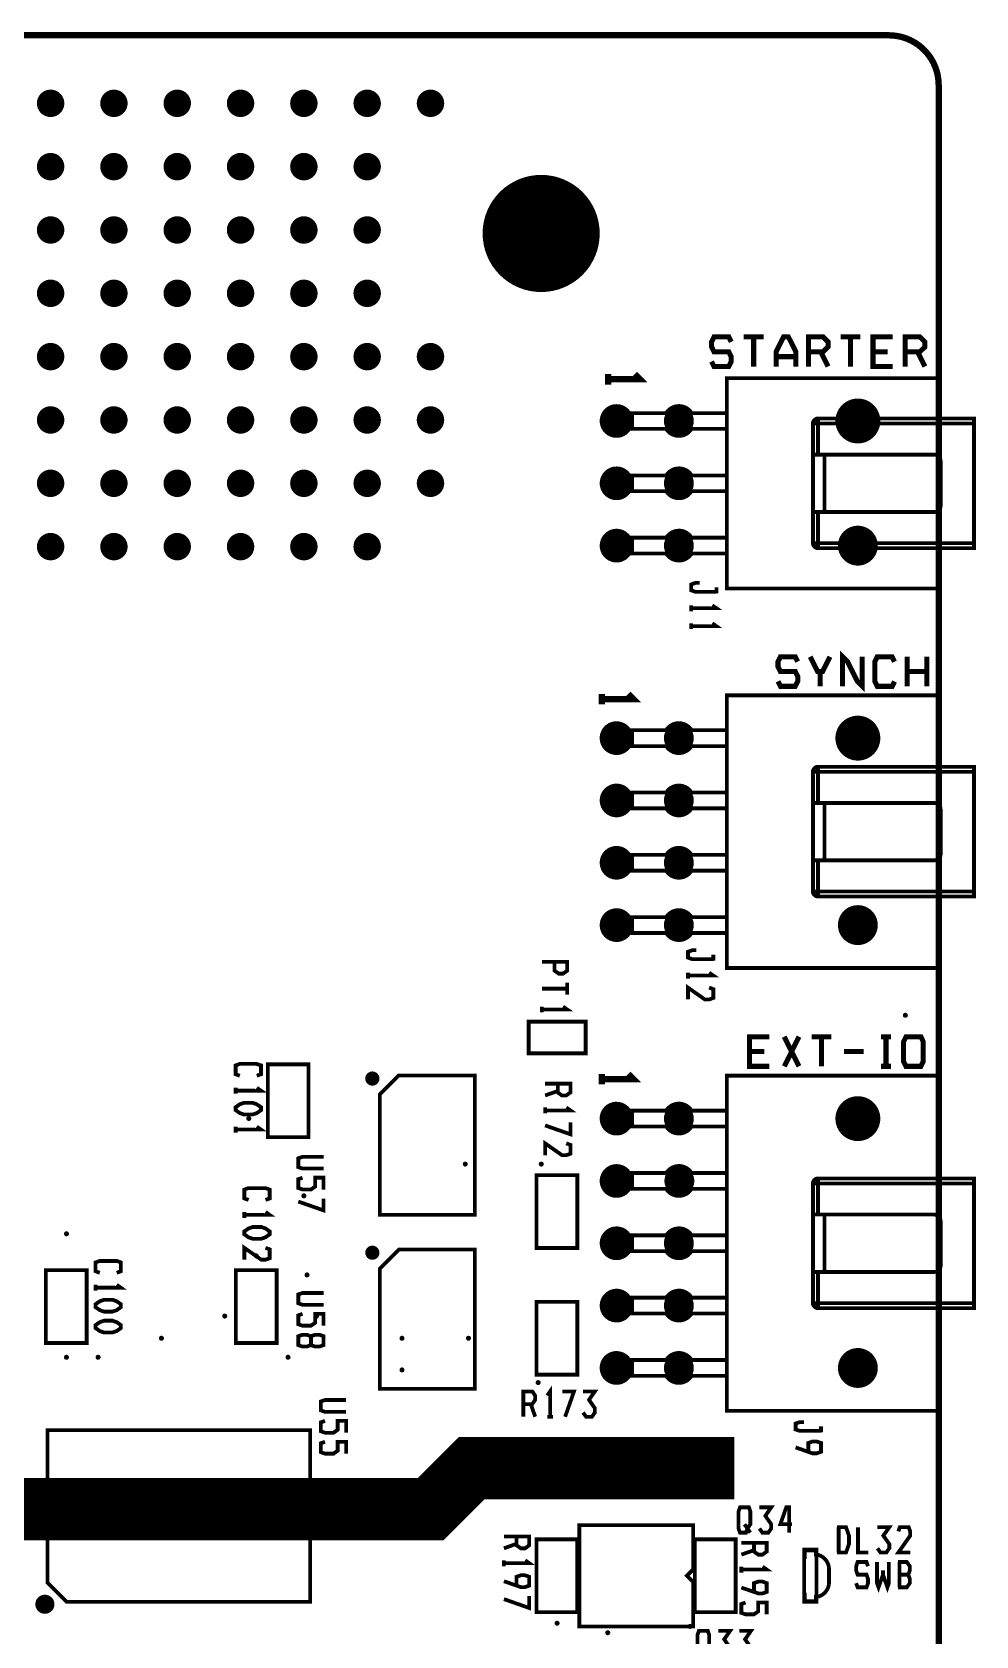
# Model space of a CAD drawing. Extents: x 8 to 205, y 3 to 189.
# Drawn here: x 166.5 to 204.3, y 122.7 to 187 of the extents above; entities that cross this region are included whole.
import ezdxf

# ---------------------------------------------------------------- set-up
doc = ezdxf.new("R2010")
doc.units = 0
doc.header["$MEASUREMENT"] = 0
doc.layers.get('0').update_dxf_attribs({"linetype": 'CONTINUOUS'})
doc.layers.add('26-349-0_DRL', color=254, linetype='CONTINUOUS')
doc.layers.add('26-349-0_SST', color=12, linetype='CONTINUOUS')

# ---------------------------------------------------------------- blocks, each defined once
blk = doc.blocks.new('ROUND_1')
at = {"const_width": 2.3495}
blk.add_lwpolyline([(-1.17475, 0, 1), (1.17475, 0, 1)], format="xyb", close=True, dxfattribs=at)
blk = doc.blocks.new('ROUND_29')
at = {"const_width": 0.90043}
blk.add_lwpolyline([(-0.450214, 0, 1), (0.450214, 0, 1)], format="xyb", close=True, dxfattribs=at)
blk = doc.blocks.new('ROUND_30')
at = {"const_width": 0.8001}
blk.add_lwpolyline([(-0.40005, 0, 1), (0.40005, 0, 1)], format="xyb", close=True, dxfattribs=at)
blk = doc.blocks.new('ROUND_93')
at = {"const_width": 0.54991}
blk.add_lwpolyline([(-0.274954, 0, 1), (0.274954, 0, 1)], format="xyb", close=True, dxfattribs=at)
blk = doc.blocks.new('ROUND_94')
at = {"const_width": 0.59944}
blk.add_lwpolyline([(-0.29972, 0, 1), (0.29972, 0, 1)], format="xyb", close=True, dxfattribs=at)
blk = doc.blocks.new('ROUND_101')
at = {"const_width": 0.10033}
blk.add_lwpolyline([(-0.050164, 0, 1), (0.050164, 0, 1)], format="xyb", close=True, dxfattribs=at)
blk = doc.blocks.new('ROUND_102')
at = {"const_width": 0.10033}
blk.add_lwpolyline([(-0.050164, 0, 1), (0.050164, 0, 1)], format="xyb", close=True, dxfattribs=at)

msp = doc.modelspace()

# ---------------------------------------------------------------- linework, layer by layer
at = {"layer": '26-349-0_DRL'}
for points, const_width in [([(13.894, 186.892), (200.843, 186.892)], 0.254), ([(202.842, 184.891), (202.842, 5.442)], 0.254), ([(111.08, 127.774), (182.454, 127.774), (184.105, 129.425), (194.646, 129.425)], 2.499)]:
    msp.add_lwpolyline(points, dxfattribs=dict(at, const_width=const_width))
at = {"layer": '26-349-0_DRL', "const_width": 0.254}
msp.add_lwpolyline([(202.842, 184.891, 0.414214), (200.843, 186.89)], format="xyb", dxfattribs=at)
at = {"layer": '26-349-0_SST'}
for points, const_width in [([(194.519, 174.594), (194.42, 174.792), (193.828, 174.792), (193.729, 174.594), (193.729, 174.396), (193.828, 174.2), (194.42, 174.2), (194.519, 174.002), (194.519, 173.804), (194.42, 173.606), (193.828, 173.606), (193.729, 173.804)], 0.203), ([(195.814, 174.792), (195.024, 174.792)], 0.203), ([(195.418, 173.606), (195.418, 174.792)], 0.203), ([(197.11, 173.606), (197.11, 174.2), (196.812, 174.792), (196.614, 174.792), (196.32, 174.2), (196.32, 173.606)], 0.203), ([(197.615, 174.2), (198.207, 174.2), (198.405, 174.396), (198.405, 174.594), (198.207, 174.792), (197.615, 174.792), (197.615, 173.606)], 0.203), ([(199.7, 174.792), (198.911, 174.792)], 0.203), ([(199.304, 173.606), (199.304, 174.792)], 0.203), ([(200.996, 173.606), (200.206, 173.606), (200.206, 174.792), (200.996, 174.792)], 0.203), ([(201.501, 174.2), (202.093, 174.2), (202.291, 174.396), (202.291, 174.594), (202.093, 174.792), (201.501, 174.792), (201.501, 173.606)], 0.203), ([(197.11, 174.002), (196.32, 174.002)], 0.203), ([(198.108, 174.2), (198.405, 173.606)], 0.203), ([(200.798, 174.2), (200.206, 174.2)], 0.203), ([(201.994, 174.2), (202.291, 173.606)], 0.203), ([(189.586, 172.879), (189.586, 173.303)], 0.254), ([(189.586, 173.093), (190.856, 173.093), (190.645, 173.303)], 0.254), ([(202.799, 171.523), (202.799, 173.141), (194.339, 173.141), (194.339, 164.7), (202.799, 164.7), (202.799, 166.321)], 0.152), ([(194.339, 171.104), (190.536, 171.104), (189.601, 171.104), (189.601, 171.739), (190.536, 171.739), (194.339, 171.739)], 0.152), ([(190.536, 171.104), (190.536, 171.739)], 0.152), ([(202.67, 170.072), (197.999, 170.072), (197.999, 171.322), (197.798, 171.322), (197.798, 170.072), (197.999, 170.072)], 0.152), ([(204.26, 171.322), (204.26, 171.523), (197.999, 171.523), (197.999, 171.322), (204.26, 171.322), (204.26, 166.522)], 0.152), ([(197.798, 170.072), (197.798, 167.771)], 0.152), ([(198.258, 170.072), (198.258, 167.771)], 0.152), ([(202.799, 167.807), (202.799, 170.034)], 0.152), ([(202.919, 168.023), (202.919, 169.821)], 0.152), ([(194.339, 169.239), (190.536, 169.239), (189.601, 169.239), (189.601, 168.604), (190.536, 168.604), (194.339, 168.604)], 0.152), ([(190.536, 168.604), (190.536, 169.239)], 0.152), ([(197.798, 166.522), (197.798, 167.771), (197.999, 167.771)], 0.152), ([(197.798, 166.522), (197.999, 166.522), (197.999, 166.321), (204.26, 166.321), (204.26, 166.522), (197.999, 166.522), (197.999, 167.771), (202.67, 167.771)], 0.152), ([(194.339, 166.105), (190.536, 166.105), (189.601, 166.105), (189.601, 166.74), (190.536, 166.74), (194.339, 166.74)], 0.152), ([(190.536, 166.105), (190.536, 166.74)], 0.152), ([(193.249, 164.926), (193.079, 164.926), (192.911, 164.865), (192.911, 164.629), (193.079, 164.571), (193.927, 164.571)], 0.152), ([(193.927, 164.51), (193.927, 164.749)], 0.152), ([(192.911, 163.791), (192.911, 164.027)], 0.152), ([(192.911, 163.91), (193.927, 163.91), (193.757, 164.027)], 0.152), ([(192.911, 163.072), (192.911, 163.308)], 0.152), ([(192.911, 163.189), (193.927, 163.189), (193.757, 163.308)], 0.152), ([(199.777, 161.965), (199.777, 160.779), (199.579, 160.977), (199.185, 161.767), (198.987, 161.965), (198.987, 160.779)], 0.203), ([(197.186, 161.767), (197.087, 161.965), (196.495, 161.965), (196.396, 161.767), (196.396, 161.569), (196.495, 161.373), (197.087, 161.373), (197.186, 161.175), (197.186, 160.977), (197.087, 160.779), (196.495, 160.779), (196.396, 160.977)], 0.203), ([(198.481, 161.965), (198.184, 161.373), (197.986, 161.373), (197.691, 161.965)], 0.203), ([(198.085, 160.779), (198.085, 161.373)], 0.203), ([(201.072, 160.977), (200.973, 160.779), (200.381, 160.779), (200.282, 160.977), (200.282, 161.767), (200.381, 161.965), (200.973, 161.965), (201.072, 161.767)], 0.203), ([(201.578, 160.779), (201.578, 161.965)], 0.203), ([(202.367, 161.373), (201.578, 161.373)], 0.203), ([(202.367, 160.779), (202.367, 161.965)], 0.203), ([(189.332, 160.052), (189.332, 160.476)], 0.254), ([(189.332, 160.266), (190.602, 160.266), (190.391, 160.476)], 0.254), ([(202.799, 157.553), (202.799, 160.42), (194.339, 160.42), (194.339, 149.481), (202.799, 149.481), (202.799, 152.351)], 0.152), ([(194.339, 158.383), (190.536, 158.383), (189.601, 158.383), (189.601, 159.018), (190.536, 159.018), (194.339, 159.018)], 0.152), ([(190.536, 158.383), (190.536, 159.018)], 0.152), ([(204.26, 152.552), (204.26, 157.352), (204.26, 157.553), (197.999, 157.553)], 0.152), ([(204.26, 157.352), (197.999, 157.352), (197.999, 157.553)], 0.152), ([(197.999, 156.102), (197.999, 157.352), (197.798, 157.352), (197.798, 156.102), (197.999, 156.102), (202.67, 156.102)], 0.152), ([(194.339, 155.884), (190.536, 155.884), (189.601, 155.884), (189.601, 156.519), (190.536, 156.519), (194.339, 156.519)], 0.152), ([(190.536, 155.884), (190.536, 156.519)], 0.152), ([(197.798, 153.801), (197.798, 156.102)], 0.152), ([(198.258, 153.801), (198.258, 156.102)], 0.152), ([(202.799, 153.837), (202.799, 156.064)], 0.152), ([(202.919, 155.851), (202.919, 154.053)], 0.152), ([(194.339, 153.385), (190.536, 153.385), (189.601, 153.385), (189.601, 154.02), (190.536, 154.02), (194.339, 154.02)], 0.152), ([(190.536, 153.385), (190.536, 154.02)], 0.152), ([(202.67, 153.801), (197.999, 153.801), (197.798, 153.801), (197.798, 152.552), (197.999, 152.552), (197.999, 152.351)], 0.152), ([(197.999, 153.801), (197.999, 152.552), (204.26, 152.552), (204.26, 152.351), (197.999, 152.351)], 0.152), ([(194.339, 150.885), (190.536, 150.885), (189.601, 150.885), (189.601, 151.52), (190.536, 151.52), (194.339, 151.52)], 0.152), ([(190.536, 150.885), (190.536, 151.52)], 0.152), ([(193.122, 150.194), (192.952, 150.194), (192.784, 150.133), (192.784, 149.897), (192.952, 149.839), (193.8, 149.839)], 0.152), ([(193.8, 149.778), (193.8, 150.017)], 0.152), ([(187.432, 149.73), (187.432, 149.374), (187.602, 149.255), (187.77, 149.255), (187.94, 149.374), (187.94, 149.73), (186.924, 149.73)], 0.152), ([(192.784, 149.059), (192.784, 149.295)], 0.152), ([(192.784, 149.178), (193.8, 149.178), (193.63, 149.295)], 0.152), ([(186.924, 148.655), (187.94, 148.655)], 0.152), ([(187.94, 148.416), (187.94, 148.891)], 0.152), ([(192.784, 148.221), (192.784, 148.696), (193.46, 148.221), (193.63, 148.221), (193.8, 148.279), (193.8, 148.635), (193.63, 148.696)], 0.152), ([(186.924, 147.698), (186.924, 147.934)], 0.152), ([(186.924, 147.817), (187.94, 147.817), (187.77, 147.934)], 0.152), ([(188.423, 147.332), (188.677, 147.332), (188.677, 146.062), (186.391, 146.062), (186.391, 147.332), (188.423, 147.332)], 0.152), ([(196.043, 145.539), (195.253, 145.539), (195.253, 146.725), (196.043, 146.725)], 0.203), ([(197.239, 145.539), (196.647, 146.725)], 0.203), ([(197.239, 146.725), (196.647, 145.539)], 0.203), ([(198.535, 146.725), (197.745, 146.725)], 0.203), ([(198.138, 145.539), (198.138, 146.725)], 0.203), ([(200.927, 146.725), (200.534, 146.725)], 0.203), ([(200.729, 145.539), (200.729, 146.725)], 0.203), ([(201.532, 145.539), (201.433, 145.737), (201.433, 146.527), (201.532, 146.725), (202.124, 146.725), (202.223, 146.527), (202.223, 145.737), (202.124, 145.539), (201.532, 145.539)], 0.203), ([(195.845, 146.133), (195.253, 146.133)], 0.203), ([(199.83, 146.133), (199.04, 146.133)], 0.203), ([(174.806, 145.16), (174.638, 145.221), (174.638, 145.577), (174.806, 145.635), (175.484, 145.635), (175.654, 145.577), (175.654, 145.221), (175.484, 145.16)], 0.152), ([(177.564, 142.696), (177.564, 145.617), (175.926, 145.617), (175.926, 142.696), (177.564, 142.696)], 0.152), ([(200.927, 145.539), (200.534, 145.539)], 0.203), ([(174.638, 144.441), (174.638, 144.678)], 0.152), ([(174.638, 144.561), (175.654, 144.561), (175.484, 144.678)], 0.152), ([(180.328, 145.079), (179.916, 145.079)], 0.152), ([(180.3, 144.942), (179.942, 144.942)], 0.152), ([(180.244, 145.216), (179.998, 145.216)], 0.152), ([(180.015, 145.226), (180.015, 144.868)], 0.152), ([(180.153, 145.254), (180.153, 144.84)], 0.152), ([(180.29, 145.17), (180.29, 144.924)], 0.152), ([(181.184, 145.173), (184.232, 145.173), (184.232, 139.585), (180.422, 139.585), (180.422, 144.411), (181.184, 145.173)], 0.152), ([(187.559, 144.845), (187.559, 144.49), (187.729, 144.37), (187.9, 144.37), (188.067, 144.49), (188.067, 144.845), (187.051, 144.845)], 0.152), ([(189.332, 144.812), (189.332, 145.236)], 0.254), ([(189.332, 145.026), (190.602, 145.026), (190.391, 145.236)], 0.254), ([(202.799, 141.043), (202.799, 145.163), (194.339, 145.163), (194.339, 131.721), (202.799, 131.721), (202.799, 135.841)], 0.152), ([(174.638, 143.9), (174.806, 144.017), (174.976, 144.078), (175.314, 144.078), (175.484, 144.017), (175.654, 143.9), (175.654, 143.781), (175.484, 143.662), (175.314, 143.603), (174.976, 143.603), (174.806, 143.662), (174.638, 143.781), (174.638, 143.9)], 0.152), ([(187.559, 144.548), (187.051, 144.37)], 0.152), ([(187.051, 143.651), (187.051, 143.888)], 0.152), ([(187.051, 143.771), (188.067, 143.771), (187.9, 143.888)], 0.152), ([(194.339, 143.123), (190.536, 143.123), (189.601, 143.123), (189.601, 143.758), (190.536, 143.758), (194.339, 143.758)], 0.152), ([(190.536, 143.123), (190.536, 143.758)], 0.152), ([(174.638, 142.884), (174.638, 143.121)], 0.152), ([(174.638, 143.001), (175.654, 143.001), (175.484, 143.121)], 0.152), ([(187.051, 143.169), (188.067, 142.813), (188.067, 143.288)], 0.152), ([(187.051, 141.975), (187.051, 142.45), (187.729, 141.975), (187.9, 141.975), (188.067, 142.033), (188.067, 142.389), (187.9, 142.45)], 0.152), ([(178.166, 141.437), (177.321, 141.437), (177.15, 141.495), (177.15, 141.851), (177.321, 141.909), (178.166, 141.909)], 0.152), ([(177.321, 141.071), (177.15, 141.012), (177.15, 140.657), (177.321, 140.598), (177.658, 140.598), (177.829, 140.715), (177.829, 141.071), (178.166, 141.071), (178.166, 140.598)], 0.152), ([(186.708, 141.172), (186.708, 138.251), (188.347, 138.251), (188.347, 141.172), (186.708, 141.172)], 0.152), ([(194.339, 140.624), (190.536, 140.624), (189.601, 140.624), (189.601, 141.259), (190.536, 141.259), (194.339, 141.259)], 0.152), ([(190.536, 140.624), (190.536, 141.259)], 0.152), ([(197.999, 139.592), (197.999, 140.842), (197.798, 140.842), (197.798, 139.592), (197.999, 139.592), (202.67, 139.592)], 0.152), ([(197.999, 141.043), (197.999, 140.842), (204.26, 140.842)], 0.152), ([(197.999, 141.043), (204.26, 141.043), (204.26, 140.842), (204.26, 136.042), (204.26, 135.841), (197.999, 135.841)], 0.152), ([(175.156, 140.179), (174.986, 140.24), (174.986, 140.596), (175.156, 140.654), (175.835, 140.654), (176.002, 140.596), (176.002, 140.24), (175.835, 140.179)], 0.152), ([(177.15, 140.116), (178.166, 139.76), (178.166, 140.233)], 0.152), ([(174.986, 139.46), (174.986, 139.697)], 0.152), ([(174.986, 139.58), (176.002, 139.58), (175.835, 139.697)], 0.152), ([(197.798, 137.291), (197.798, 139.592)], 0.152), ([(198.258, 137.291), (198.258, 139.592)], 0.152), ([(202.799, 137.329), (202.799, 139.554)], 0.152), ([(174.986, 138.919), (175.156, 139.036), (175.327, 139.097), (175.664, 139.097), (175.835, 139.036), (176.002, 138.919), (176.002, 138.8), (175.835, 138.681), (175.664, 138.622), (175.327, 138.622), (175.156, 138.681), (174.986, 138.8), (174.986, 138.919)], 0.152), ([(202.919, 139.341), (202.919, 137.543)], 0.152), ([(174.986, 137.784), (174.986, 138.259), (175.664, 137.784), (175.835, 137.784), (176.002, 137.842), (176.002, 138.198), (175.835, 138.259)], 0.152), ([(180.244, 138.231), (179.998, 138.231)], 0.152), ([(180.015, 138.241), (180.015, 137.883)], 0.152), ([(180.153, 138.269), (180.153, 137.855)], 0.152), ([(194.339, 138.124), (190.536, 138.124), (189.601, 138.124), (189.601, 138.759), (190.536, 138.759), (194.339, 138.759)], 0.152), ([(190.536, 138.124), (190.536, 138.759)], 0.152), ([(169.187, 137.258), (169.017, 137.319), (169.017, 137.675), (169.187, 137.733), (169.866, 137.733), (170.033, 137.675), (170.033, 137.319), (169.866, 137.258)], 0.152), ([(180.328, 138.094), (179.916, 138.094)], 0.152), ([(180.3, 137.957), (179.942, 137.957)], 0.152), ([(180.29, 138.185), (180.29, 137.939)], 0.152), ([(181.184, 138.188), (184.232, 138.188), (184.232, 132.6), (180.422, 132.6), (180.422, 137.426), (181.184, 138.188)], 0.152), ([(167.023, 137.362), (167.023, 134.441), (168.662, 134.441), (168.662, 137.362), (167.023, 137.362)], 0.152), ([(174.643, 137.362), (174.643, 134.441), (176.282, 134.441), (176.282, 137.362), (174.643, 137.362)], 0.152), ([(202.67, 137.291), (197.999, 137.291), (197.798, 137.291), (197.798, 136.042), (197.999, 136.042), (197.999, 135.841)], 0.152), ([(197.999, 137.291), (197.999, 136.042), (204.26, 136.042)], 0.152), ([(169.017, 136.539), (169.017, 136.776)], 0.152), ([(169.017, 136.659), (170.033, 136.659), (169.866, 136.776)], 0.152), ([(178.166, 135.976), (177.321, 135.976), (177.15, 136.034), (177.15, 136.39), (177.321, 136.448), (178.166, 136.448)], 0.152), ([(169.017, 135.998), (169.187, 136.115), (169.358, 136.176), (169.695, 136.176), (169.866, 136.115), (170.033, 135.998), (170.033, 135.879), (169.866, 135.76), (169.695, 135.701), (169.358, 135.701), (169.187, 135.76), (169.017, 135.879), (169.017, 135.998)], 0.152), ([(186.708, 136.092), (186.708, 133.171), (188.347, 133.171), (188.347, 136.092), (186.708, 136.092)], 0.152), ([(194.339, 135.625), (190.536, 135.625), (189.601, 135.625), (189.601, 136.26), (190.536, 136.26), (194.339, 136.26)], 0.152), ([(190.536, 135.625), (190.536, 136.26)], 0.152), ([(169.017, 135.16), (169.187, 135.277), (169.358, 135.338), (169.695, 135.338), (169.866, 135.277), (170.033, 135.16), (170.033, 135.041), (169.866, 134.921), (169.695, 134.863), (169.358, 134.863), (169.187, 134.921), (169.017, 135.041), (169.017, 135.16)], 0.152), ([(177.321, 135.61), (177.15, 135.551), (177.15, 135.196), (177.321, 135.137), (177.658, 135.137), (177.829, 135.254), (177.829, 135.61), (178.166, 135.61), (178.166, 135.137)], 0.152), ([(177.658, 134.358), (177.829, 134.299), (177.999, 134.299), (178.166, 134.358), (178.166, 134.713), (177.999, 134.772), (177.829, 134.772), (177.658, 134.713), (177.658, 134.358), (177.491, 134.299), (177.321, 134.299), (177.15, 134.358), (177.15, 134.713), (177.321, 134.772), (177.491, 134.772), (177.658, 134.713)], 0.152), ([(194.339, 133.123), (190.536, 133.123), (189.601, 133.123), (189.601, 133.758), (190.536, 133.758), (194.339, 133.758)], 0.152), ([(190.536, 133.123), (190.536, 133.758)], 0.152), ([(186.18, 131.993), (186.536, 131.993), (186.655, 132.163), (186.655, 132.331), (186.536, 132.501), (186.18, 132.501), (186.18, 131.485)], 0.152), ([(187.254, 131.485), (187.254, 132.501), (187.138, 132.331)], 0.152), ([(187.856, 131.485), (188.212, 132.501), (187.737, 132.501)], 0.152), ([(188.575, 131.655), (188.695, 131.485), (188.931, 131.485), (189.05, 131.655), (189.05, 131.823), (188.814, 132.163), (189.05, 132.501), (188.575, 132.501)], 0.152), ([(179.071, 131.68), (178.222, 131.68), (178.055, 131.741), (178.055, 132.097), (178.222, 132.155), (179.071, 132.155)], 0.152), ([(186.477, 131.993), (186.655, 131.485)], 0.152), ([(178.222, 131.317), (178.055, 131.259), (178.055, 130.903), (178.222, 130.842), (178.563, 130.842), (178.73, 130.962), (178.73, 131.317), (179.071, 131.317), (179.071, 130.842)], 0.152), ([(187.374, 131.485), (187.138, 131.485)], 0.152), ([(197.44, 131.271), (197.27, 131.271), (197.102, 131.21), (197.102, 130.974), (197.27, 130.916), (198.118, 130.916)], 0.152), ([(167.087, 124.878), (167.087, 130.949), (177.628, 130.949), (177.628, 124.065), (167.849, 124.065), (167.087, 124.827), (167.087, 124.878)], 0.152), ([(198.118, 130.855), (198.118, 131.094)], 0.152), ([(178.222, 130.479), (178.055, 130.421), (178.055, 130.065), (178.222, 130.004), (178.563, 130.004), (178.73, 130.123), (178.73, 130.479), (179.071, 130.479), (179.071, 130.004)], 0.152), ([(197.61, 130.078), (197.61, 130.433), (197.778, 130.492), (197.948, 130.492), (198.118, 130.433), (198.118, 130.078), (197.948, 130.017), (197.778, 130.017), (197.102, 130.255)], 0.152), ([(194.813, 127.002), (194.872, 126.834), (195.108, 126.834), (195.169, 127.002), (195.286, 127.172), (195.286, 127.68), (195.228, 127.85), (194.872, 127.85), (194.813, 127.68), (194.813, 127.002)], 0.152), ([(195.652, 127.002), (195.769, 126.834), (196.007, 126.834), (196.124, 127.002), (196.124, 127.172), (195.888, 127.51), (196.124, 127.85), (195.652, 127.85)], 0.152), ([(196.962, 127.172), (196.49, 127.172), (196.726, 127.85), (196.845, 127.85), (196.845, 126.834)], 0.152), ([(185.908, 126.684), (185.908, 126.329), (186.078, 126.209), (186.249, 126.209), (186.416, 126.329), (186.416, 126.684), (185.4, 126.684)], 0.152), ([(188.423, 127.139), (188.423, 123.075), (192.995, 123.075), (192.995, 124.853), (192.741, 125.107), (192.995, 125.361), (192.995, 127.139), (188.423, 127.139)], 0.152), ([(195.05, 127.172), (195.286, 126.834)], 0.152), ([(198.768, 126.039), (199.124, 126.039), (199.243, 126.377), (199.243, 126.715), (199.124, 127.055), (198.768, 127.055)], 0.152), ([(198.829, 126.039), (198.829, 127.055)], 0.152), ([(200.023, 126.039), (199.606, 126.039), (199.606, 127.055)], 0.152), ([(200.386, 126.207), (200.506, 126.039), (200.742, 126.039), (200.861, 126.207), (200.861, 126.377), (200.622, 126.715), (200.861, 127.055), (200.386, 127.055)], 0.152), ([(201.699, 126.039), (201.224, 126.039), (201.699, 126.715), (201.699, 126.885), (201.638, 127.055), (201.283, 127.055), (201.224, 126.885)], 0.152), ([(185.908, 126.387), (185.4, 126.209)], 0.152), ([(186.708, 126.567), (186.708, 123.646), (188.347, 123.646), (188.347, 126.567), (186.708, 126.567)], 0.152), ([(193.058, 126.567), (193.058, 123.646), (194.697, 123.646), (194.697, 126.567), (193.058, 126.567)], 0.152), ([(195.433, 126.43), (195.433, 126.075), (195.603, 125.955), (195.774, 125.955), (195.941, 126.075), (195.941, 126.43), (194.925, 126.43)], 0.152), ([(195.433, 126.133), (194.925, 125.955)], 0.152), ([(197.943, 125.958), (197.943, 126.156), (197.442, 126.156), (197.442, 125.856), (197.473, 125.856), (197.473, 126.125)], 0.152), ([(197.473, 126.125), (197.915, 126.125), (197.915, 125.958), (197.943, 125.958), (197.943, 124.256), (197.915, 124.256), (197.915, 124.086), (197.473, 124.086), (197.473, 124.358), (197.442, 124.358), (197.442, 124.058), (197.943, 124.058), (197.943, 124.256)], 0.152), ([(185.4, 125.49), (185.4, 125.727)], 0.152), ([(185.4, 125.61), (186.416, 125.61), (186.249, 125.727)], 0.152), ([(194.925, 125.236), (194.925, 125.473)], 0.152), ([(194.925, 125.356), (195.941, 125.356), (195.774, 125.473)], 0.152), ([(197.442, 125.856), (197.442, 125.755), (197.442, 125.107), (197.442, 124.358)], 0.152), ([(198.443, 124.848), (198.443, 125.366)], 0.152), ([(200.005, 125.488), (199.947, 125.658), (199.591, 125.658), (199.53, 125.488), (199.53, 125.318), (199.591, 125.15), (199.947, 125.15), (200.005, 124.98), (200.005, 124.81), (199.947, 124.642), (199.591, 124.642), (199.53, 124.81)], 0.152), ([(200.607, 125.318), (200.607, 125.15), (200.429, 124.642), (200.368, 124.81), (200.368, 125.658)], 0.152), ([(200.843, 125.658), (200.843, 124.81), (200.785, 124.642), (200.607, 125.15)], 0.152), ([(201.268, 125.15), (201.623, 125.15), (201.682, 125.318), (201.682, 125.488), (201.562, 125.658), (201.207, 125.658)], 0.152), ([(201.268, 124.642), (201.268, 125.658)], 0.152), ([(185.908, 124.711), (185.908, 125.066), (186.078, 125.127), (186.249, 125.127), (186.416, 125.066), (186.416, 124.711), (186.249, 124.652), (186.078, 124.652), (185.4, 124.888)], 0.152), ([(195.433, 124.457), (195.433, 124.812), (195.603, 124.873), (195.774, 124.873), (195.941, 124.812), (195.941, 124.457), (195.774, 124.398), (195.603, 124.398), (194.925, 124.634)], 0.152), ([(201.207, 124.642), (201.562, 124.642), (201.682, 124.81), (201.682, 124.98), (201.623, 125.15)], 0.152), ([(167.211, 124.17), (166.757, 124.17)], 0.152), ([(166.78, 124.192), (166.78, 123.735)], 0.152), ([(166.917, 124.264), (166.917, 123.664)], 0.152), ([(167.054, 124.264), (167.054, 123.664)], 0.152), ([(167.191, 124.19), (167.191, 123.735)], 0.152), ([(185.4, 124.17), (186.416, 123.814), (186.416, 124.289)], 0.152), ([(167.285, 124.032), (166.686, 124.032)], 0.152), ([(167.285, 123.895), (166.686, 123.895)], 0.152), ([(167.214, 123.758), (166.757, 123.758)], 0.152), ([(195.095, 124.035), (194.925, 123.974), (194.925, 123.618), (195.095, 123.56), (195.433, 123.56), (195.603, 123.679), (195.603, 124.035), (195.941, 124.035), (195.941, 123.56)], 0.152), ([(193.162, 122.049), (193.221, 121.881), (193.457, 121.881), (193.518, 122.049), (193.635, 122.219), (193.635, 122.727), (193.577, 122.897), (193.221, 122.897), (193.162, 122.727), (193.162, 122.049)], 0.152), ([(194.001, 122.049), (194.118, 121.881), (194.356, 121.881), (194.473, 122.049), (194.473, 122.219), (194.237, 122.557), (194.473, 122.897), (194.001, 122.897)], 0.152), ([(194.839, 122.049), (194.956, 121.881), (195.194, 121.881), (195.311, 122.049), (195.311, 122.219), (195.075, 122.557), (195.311, 122.897), (194.839, 122.897)], 0.152)]:
    msp.add_lwpolyline(points, dxfattribs=dict(at, const_width=const_width))
at = {"layer": '26-349-0_SST', "const_width": 0.152}
for points in [[(189.919, 172.021, 0.414214), (189.319, 171.421)], [(190.427, 171.739, 0.258593), (189.919, 172.02)], [(192.418, 172.021, 0.258593), (191.91, 171.739)], [(192.929, 171.739, 0.25919), (192.418, 172.022)], [(189.319, 171.421, 0.414214), (189.919, 170.822)], [(189.919, 170.822, 0.258592), (190.427, 171.104)], [(191.91, 171.104, 0.258593), (192.418, 170.822)], [(192.418, 170.822, 0.259189), (192.927, 171.105)], [(197.999, 171.523, 0.414214), (197.798, 171.322)], [(202.919, 169.821, 0.414214), (202.67, 170.07)], [(189.919, 169.521, 0.414214), (189.319, 168.922)], [(190.427, 169.239, 0.258593), (189.919, 169.521)], [(192.418, 169.521, 0.258593), (191.91, 169.24)], [(192.929, 169.239, 0.25919), (192.418, 169.523)], [(189.319, 168.922, 0.414214), (189.919, 168.322)], [(189.919, 168.322, 0.258592), (190.427, 168.604)], [(191.91, 168.604, 0.258593), (192.418, 168.323)], [(192.418, 168.322, 0.259189), (192.927, 168.605)], [(202.67, 167.771, 0.414214), (202.921, 168.023)], [(189.919, 167.022, 0.414214), (189.319, 166.422)], [(190.427, 166.74, 0.258593), (189.919, 167.022)], [(192.418, 167.022, 0.258593), (191.91, 166.74)], [(192.929, 166.74, 0.25919), (192.418, 167.024)], [(189.319, 166.422, 0.414214), (189.919, 165.823)], [(189.919, 165.821, 0.258595), (190.427, 166.105)], [(191.91, 166.105, 0.258593), (192.418, 165.823)], [(192.418, 165.821, 0.25919), (192.929, 166.105)], [(197.798, 166.522, 0.414214), (197.999, 166.321)], [(189.919, 159.303, 0.414214), (189.317, 158.701)], [(190.427, 159.018, 0.258593), (189.919, 159.3)], [(192.418, 159.303, 0.257636), (191.909, 159.022)], [(192.929, 159.018, 0.25919), (192.418, 159.302)], [(189.319, 158.701, 0.414214), (189.919, 158.101)], [(189.919, 158.101, 0.258592), (190.427, 158.383)], [(191.91, 158.383, 0.258593), (192.418, 158.102)], [(192.418, 158.101, 0.259189), (192.927, 158.384)], [(197.999, 157.553, 0.414214), (197.798, 157.352)], [(189.919, 156.801, 0.414214), (189.319, 156.202)], [(190.427, 156.519, 0.258593), (189.919, 156.801)], [(192.418, 156.801, 0.258593), (191.91, 156.519)], [(192.926, 156.519, 0.258593), (192.418, 156.801)], [(189.319, 156.202, 0.414214), (189.919, 155.602)], [(189.919, 155.602, 0.258592), (190.427, 155.884)], [(191.91, 155.884, 0.258593), (192.418, 155.602)], [(192.418, 155.602, 0.259189), (192.927, 155.885)], [(202.919, 155.851, 0.414214), (202.67, 156.1)], [(189.919, 154.302, 0.414214), (189.319, 153.702)], [(189.319, 153.702, 0.414214), (189.919, 153.103)], [(190.427, 154.02, 0.258593), (189.919, 154.301)], [(192.418, 154.302, 0.258593), (191.91, 154.02)], [(192.926, 154.02, 0.258593), (192.418, 154.301)], [(202.67, 153.801, 0.414214), (202.921, 154.053)], [(189.919, 153.103, 0.258592), (190.427, 153.384)], [(191.91, 153.385, 0.258593), (192.418, 153.103)], [(192.418, 153.103, 0.259189), (192.927, 153.386)], [(197.798, 152.552, 0.414214), (197.999, 152.351)], [(189.919, 151.802, 0.414214), (189.319, 151.203)], [(190.427, 151.52, 0.258593), (189.919, 151.802)], [(192.418, 151.802, 0.258593), (191.91, 151.521)], [(192.926, 151.52, 0.258593), (192.418, 151.802)], [(189.319, 151.203, 0.414214), (189.919, 150.603)], [(189.919, 150.601, 0.258595), (190.427, 150.885)], [(191.91, 150.885, 0.258593), (192.418, 150.604)], [(192.418, 150.601, 0.25919), (192.929, 150.885)], [(180.122, 145.257, 0.414214), (179.914, 145.048)], [(179.914, 145.048, 0.414214), (180.122, 144.84)], [(180.33, 145.048, 0.414214), (180.122, 145.257)], [(180.122, 144.84, 0.414214), (180.33, 145.048)], [(189.919, 144.043, 0.414214), (189.317, 143.441)], [(190.427, 143.758, 0.258593), (189.919, 144.04)], [(192.418, 144.043, 0.257636), (191.909, 143.761)], [(192.929, 143.758, 0.25919), (192.418, 144.042)], [(189.319, 143.441, 0.414214), (189.919, 142.841)], [(189.919, 142.841, 0.259553), (190.428, 143.125)], [(191.91, 143.126, 0.259554), (192.418, 142.843)], [(192.418, 142.841, 0.260149), (192.928, 143.126)], [(189.919, 141.541, 0.414214), (189.319, 140.941)], [(190.427, 141.259, 0.258593), (189.919, 141.54)], [(192.418, 141.541, 0.258593), (191.91, 141.259)], [(192.929, 141.259, 0.25919), (192.418, 141.542)], [(189.319, 140.941, 0.414214), (189.919, 140.342)], [(197.999, 141.043, 0.414214), (197.798, 140.842)], [(189.919, 140.342, 0.258592), (190.427, 140.624)], [(191.91, 140.624, 0.258593), (192.418, 140.342)], [(192.418, 140.342, 0.260149), (192.928, 140.626)], [(202.919, 139.341, 0.414214), (202.67, 139.59)], [(189.919, 139.041, 0.414214), (189.319, 138.442)], [(190.427, 138.759, 0.258593), (189.919, 139.041)], [(192.418, 139.041, 0.258593), (191.91, 138.76)], [(192.929, 138.759, 0.25919), (192.418, 139.043)], [(180.122, 138.272, 0.414214), (179.914, 138.063)], [(180.33, 138.063, 0.414214), (180.122, 138.272)], [(189.319, 138.442, 0.414214), (189.919, 137.842)], [(179.914, 138.063, 0.414214), (180.122, 137.855)], [(180.122, 137.855, 0.414214), (180.33, 138.063)], [(189.919, 137.842, 0.259189), (190.428, 138.125)], [(191.91, 138.124, 0.258593), (192.418, 137.843)], [(192.418, 137.842, 0.259189), (192.927, 138.125)], [(202.67, 137.291, 0.414214), (202.921, 137.543)], [(189.919, 136.542, 0.414214), (189.319, 135.942)], [(190.427, 136.26, 0.258593), (189.919, 136.542)], [(192.418, 136.542, 0.258593), (191.91, 136.26)], [(192.929, 136.26, 0.25919), (192.418, 136.544)], [(189.319, 135.942, 0.414214), (189.919, 135.343)], [(197.798, 136.042, 0.414214), (197.999, 135.841)], [(189.919, 135.341, 0.258595), (190.427, 135.625)], [(191.91, 135.625, 0.258593), (192.418, 135.343)], [(192.418, 135.341, 0.25919), (192.929, 135.625)], [(189.919, 134.043, 0.414214), (189.317, 133.441)], [(190.427, 133.761, 0.257636), (189.919, 134.041)], [(192.418, 134.043, 0.257636), (191.909, 133.761)], [(192.929, 133.758, 0.25919), (192.418, 134.042)], [(189.319, 133.441, 0.414214), (189.919, 132.841)], [(189.919, 132.841, 0.258592), (190.427, 133.123)], [(191.91, 133.123, 0.258593), (192.418, 132.842)], [(192.418, 132.841, 0.260149), (192.928, 133.126)], [(198.443, 125.366, 0.366432), (197.943, 125.958)], [(197.943, 124.256, 0.366433), (198.443, 124.848)], [(166.985, 124.271, 0.414214), (166.678, 123.964)], [(167.293, 123.964, 0.414214), (166.985, 124.271)], [(166.678, 123.964, 0.414214), (166.985, 123.657)], [(166.985, 123.657, 0.414214), (167.293, 123.964)]]:
    msp.add_lwpolyline(points, format="xyb", dxfattribs=at)

# ---------------------------------------------------------------- block references
at = {"layer": '26-349-0_DRL'}
for name, p in [('ROUND_93', (167.214, 184.162)), ('ROUND_93', (169.754, 184.162)), ('ROUND_93', (172.294, 184.162)), ('ROUND_93', (174.834, 184.162)), ('ROUND_93', (177.374, 184.162)), ('ROUND_93', (179.914, 184.162)), ('ROUND_93', (182.454, 184.162)), ('ROUND_93', (167.214, 181.622)), ('ROUND_93', (169.754, 181.622)), ('ROUND_93', (172.294, 181.622)), ('ROUND_93', (174.834, 181.622)), ('ROUND_93', (177.374, 181.622)), ('ROUND_93', (179.914, 181.622)), ('ROUND_1', (186.894, 178.942)), ('ROUND_93', (167.214, 179.082)), ('ROUND_93', (169.754, 179.082)), ('ROUND_93', (172.294, 179.082)), ('ROUND_93', (174.834, 179.082)), ('ROUND_93', (177.374, 179.082)), ('ROUND_93', (179.914, 179.082)), ('ROUND_93', (167.214, 176.542)), ('ROUND_93', (169.754, 176.542)), ('ROUND_93', (172.294, 176.542)), ('ROUND_93', (174.834, 176.542)), ('ROUND_93', (177.374, 176.542)), ('ROUND_93', (179.914, 176.542)), ('ROUND_93', (167.214, 174.002)), ('ROUND_93', (169.754, 174.002)), ('ROUND_93', (172.294, 174.002)), ('ROUND_93', (174.834, 174.002)), ('ROUND_93', (177.374, 174.002)), ('ROUND_93', (179.914, 174.002)), ('ROUND_93', (182.454, 174.002)), ('ROUND_93', (167.214, 171.462)), ('ROUND_93', (169.754, 171.462)), ('ROUND_93', (172.294, 171.462)), ('ROUND_93', (174.834, 171.462)), ('ROUND_93', (177.374, 171.462)), ('ROUND_93', (179.914, 171.462)), ('ROUND_93', (182.454, 171.462)), ('ROUND_94', (189.919, 171.421)), ('ROUND_94', (192.418, 171.421)), ('ROUND_29', (199.599, 171.421)), ('ROUND_93', (167.214, 168.922)), ('ROUND_93', (169.754, 168.922)), ('ROUND_93', (172.294, 168.922)), ('ROUND_93', (174.834, 168.922)), ('ROUND_93', (177.374, 168.922)), ('ROUND_93', (179.914, 168.922)), ('ROUND_93', (182.454, 168.922)), ('ROUND_94', (189.919, 168.922)), ('ROUND_94', (192.418, 168.922)), ('ROUND_93', (167.214, 166.382)), ('ROUND_93', (169.754, 166.382)), ('ROUND_93', (172.294, 166.382)), ('ROUND_93', (174.834, 166.382)), ('ROUND_93', (177.374, 166.382)), ('ROUND_93', (179.914, 166.382)), ('ROUND_94', (189.919, 166.422)), ('ROUND_94', (192.418, 166.422)), ('ROUND_30', (199.599, 166.422)), ('ROUND_29', (199.599, 158.701)), ('ROUND_94', (189.919, 158.701)), ('ROUND_94', (192.418, 158.701)), ('ROUND_94', (189.919, 156.202)), ('ROUND_94', (192.418, 156.202)), ('ROUND_94', (189.919, 153.702)), ('ROUND_94', (192.418, 153.702)), ('ROUND_30', (199.599, 151.203)), ('ROUND_94', (189.919, 151.203)), ('ROUND_94', (192.418, 151.203)), ('ROUND_102', (201.504, 147.586)), ('ROUND_29', (199.599, 143.441)), ('ROUND_102', (175.164, 143.446)), ('ROUND_94', (189.919, 143.441)), ('ROUND_94', (192.418, 143.441)), ('ROUND_101', (183.851, 141.617)), ('ROUND_101', (186.899, 141.617)), ('ROUND_94', (189.919, 140.941)), ('ROUND_94', (192.439, 140.941)), ('ROUND_102', (177.374, 140.347)), ('ROUND_94', (189.919, 138.442)), ('ROUND_94', (192.418, 138.442)), ('ROUND_102', (167.849, 138.823)), ('ROUND_102', (175.469, 137.934)), ('ROUND_102', (177.501, 137.172)), ('ROUND_94', (189.919, 135.942)), ('ROUND_94', (192.418, 135.942)), ('ROUND_101', (174.199, 135.521)), ('ROUND_101', (177.882, 135.521)), ('ROUND_101', (171.659, 134.632)), ('ROUND_101', (181.311, 134.632)), ('ROUND_101', (183.978, 134.632)), ('ROUND_102', (167.849, 133.87)), ('ROUND_102', (169.119, 133.87)), ('ROUND_102', (176.739, 133.87)), ('ROUND_94', (189.919, 133.441)), ('ROUND_94', (192.418, 133.441)), ('ROUND_30', (199.599, 133.441)), ('ROUND_102', (181.311, 133.362)), ('ROUND_101', (186.772, 132.854)), ('ROUND_102', (187.534, 123.202)), ('ROUND_102', (189.566, 122.821)), ('ROUND_102', (192.868, 123.075))]:
    msp.add_blockref(name, p, dxfattribs=at)

doc.saveas('drawing.dxf')
